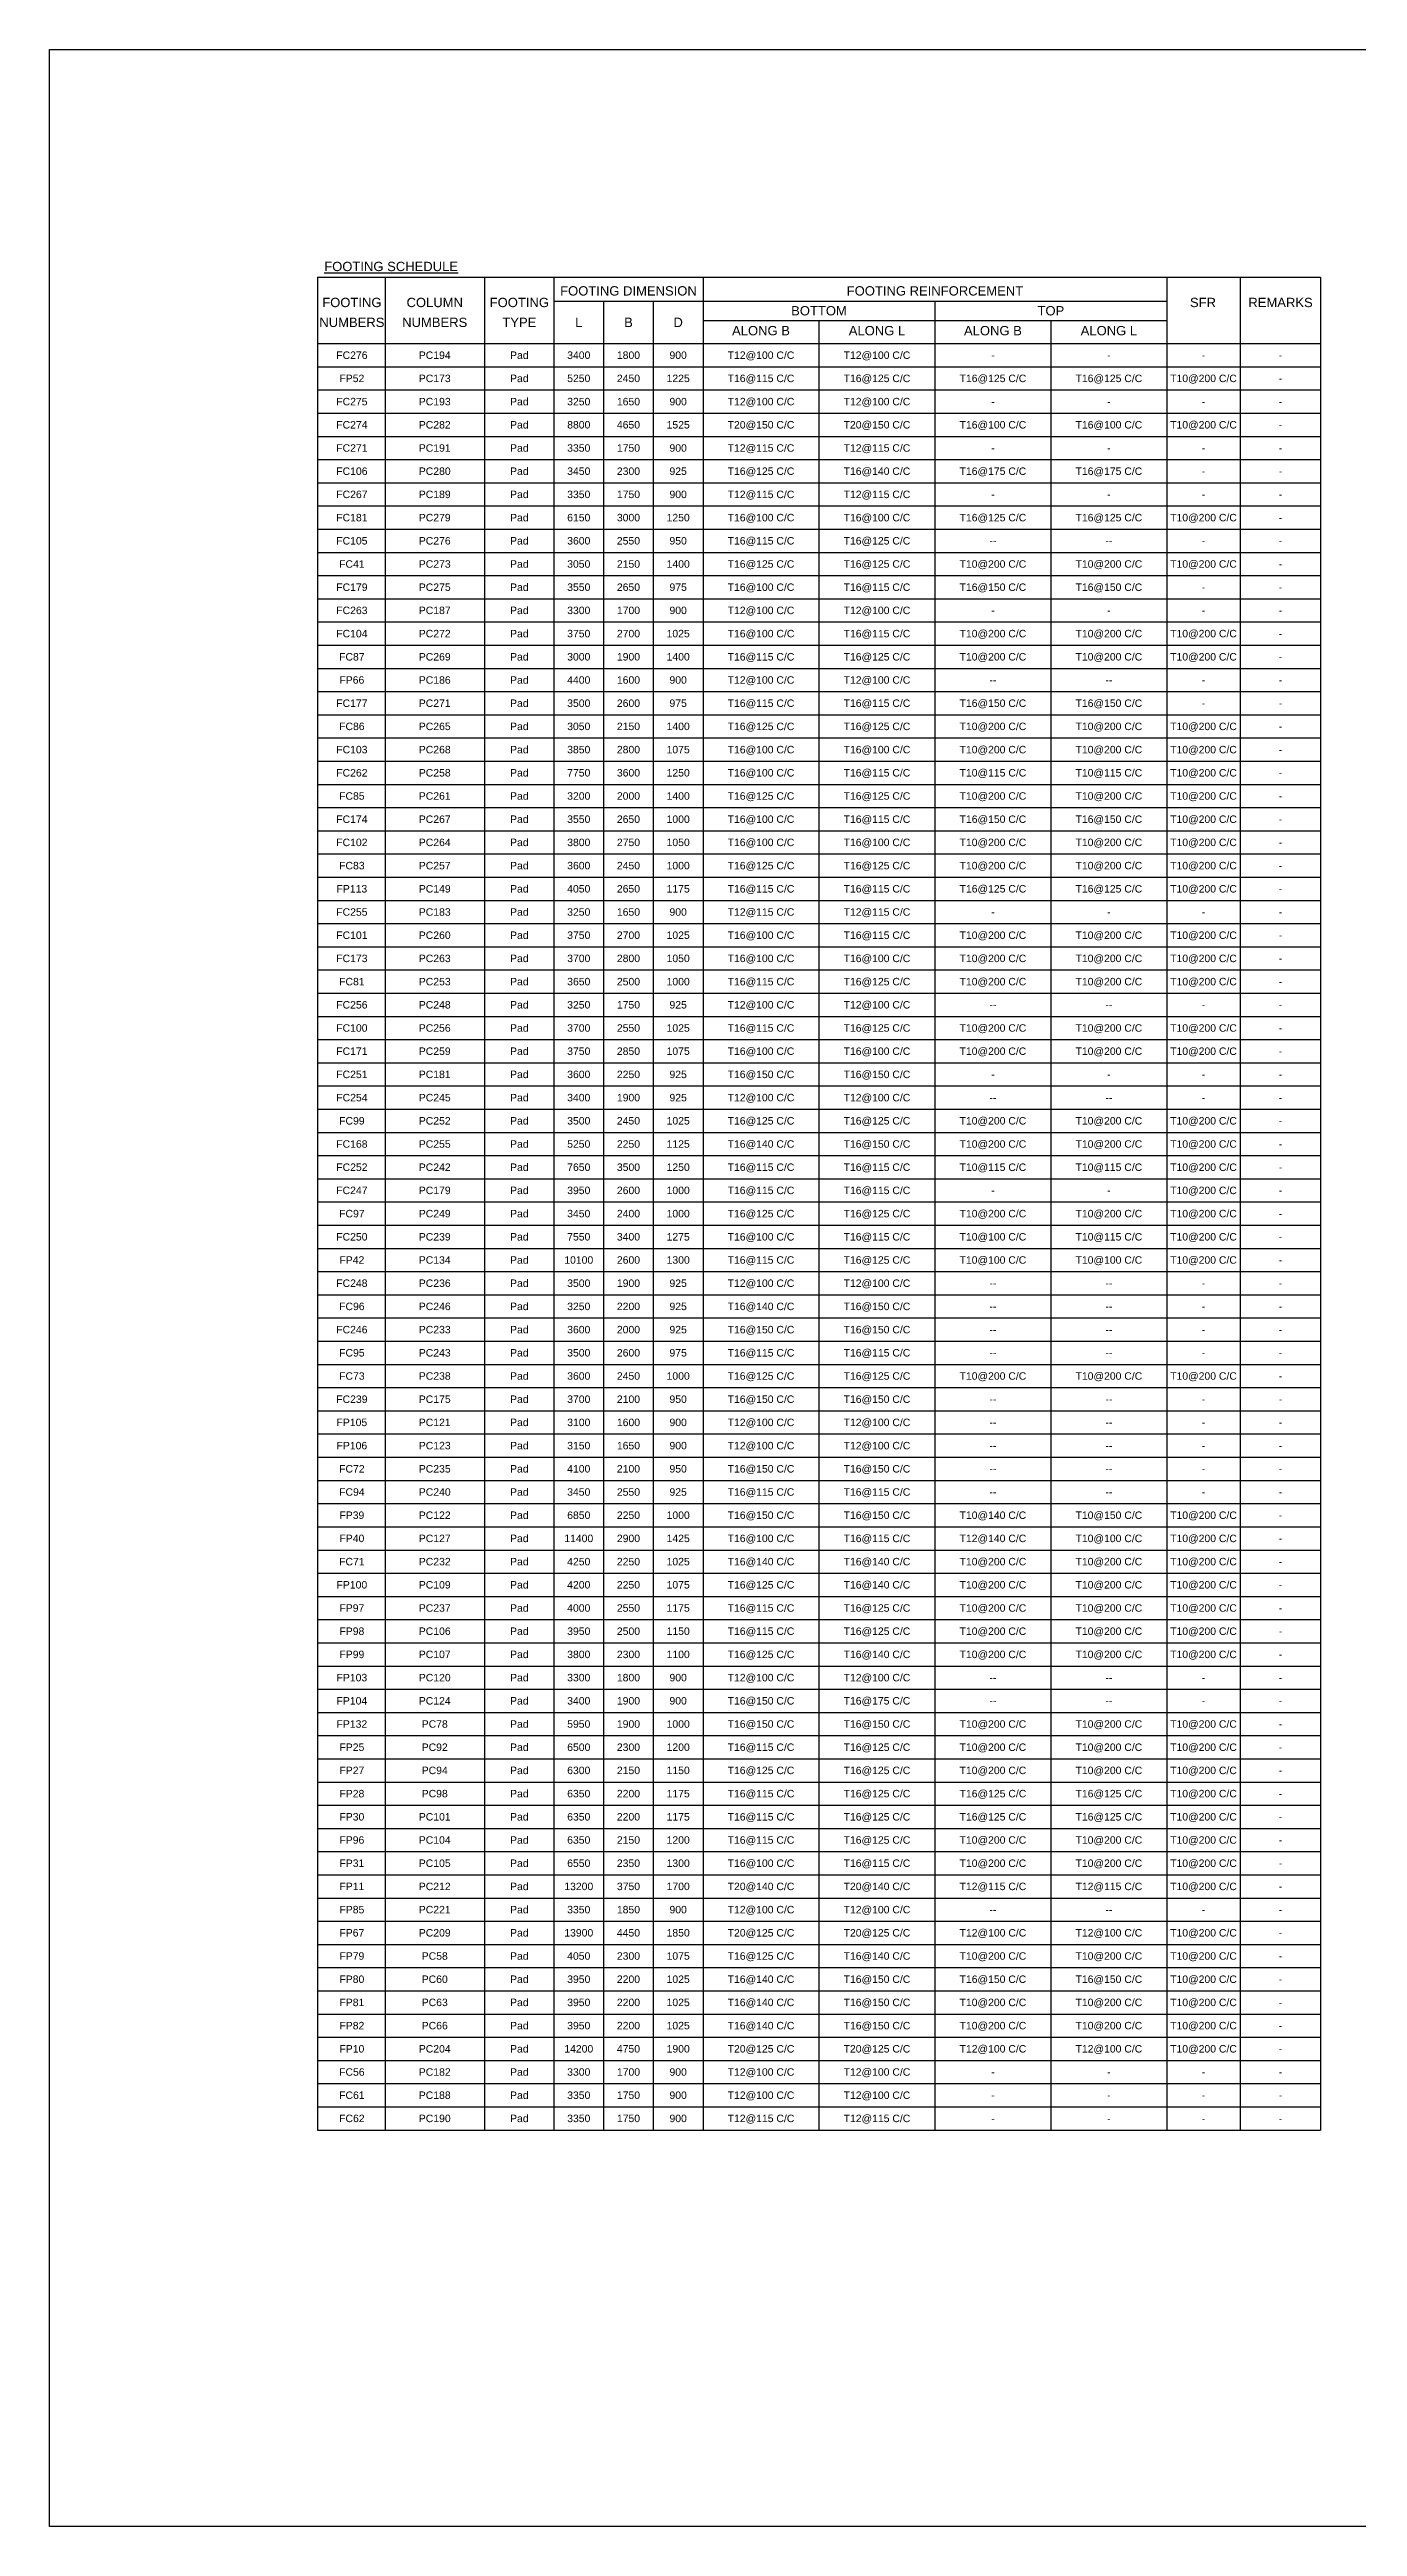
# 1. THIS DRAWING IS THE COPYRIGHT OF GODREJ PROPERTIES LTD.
# Model space of a CAD drawing. Header units: inches. Extents: x 35396 to 130080, y -44382 to 22048.
# Drawn here: x 35396 to 70486, y -44382 to 22048 of the extents above; entities that cross this region are included whole.
import ezdxf
from ezdxf.enums import TextEntityAlignment as Align

# ---------------------------------------------------------------- set-up
doc = ezdxf.new("R2010")
doc.units = ezdxf.units.IN
doc.header["$LTSCALE"] = 10
doc.header["$MEASUREMENT"] = 0
for name, color, linetype in [('S-ANNO-LEGN', 252, 'Continuous'), ('S-ANNO-TEXT', 3, 'Continuous'), ('S-ANNO-TEXTB', 4, 'Continuous'), ('Schedule Header', 4, 'Continuous')]:
    doc.layers.add(name, color=color, linetype=linetype)
doc.styles.add('GOKANI', font='arial.ttf')
doc.styles.add('GOKANI BOLD', font='ARIAL.TTF')

msp = doc.modelspace()

# ---------------------------------------------------------------- linework, layer by layer
msp.add_lwpolyline([(35395.9, 22048.4), (130080.1, 22048.4), (130080.1, -44381.5), (35395.9, -44381.5)], close=True)
at = {"layer": 'S-ANNO-LEGN'}
for p, q in [((42588.1, 15940), (69497.4, 15940)), ((42588.1, 15940), (42588.1, -33748.9)), ((44397.4, 15940), (44397.4, -33748.9)), ((47064, 15940), (47064, -33748.9)), ((48928.2, 15940), (48928.2, -33748.9)), ((48928.2, 15295.6), (65372.6, 15295.6)), ((50261.5, 15295.6), (50261.5, -33748.9)), ((51594.9, 15295.6), (51594.9, -33748.9)), ((52928.2, 15940), (52928.2, -33748.9)), ((59150.4, 15295.6), (59150.4, -33748.9)), ((65372.6, 15940), (65372.6, -33748.9)), ((65372.6, 15940), (65372.6, -33748.9)), ((67341.2, 15940), (67341.2, -33748.9)), ((69497.4, 15940), (69497.4, -33748.9)), ((52928.2, 14784.5), (65372.6, 14784.5)), ((56039.3, 14784.5), (56039.3, -33748.9)), ((62261.5, 14784.5), (62261.5, -33748.9)), ((42588.1, 14162.2), (69497.4, 14162.2)), ((42588.1, 13540), (69497.4, 13540)), ((42588.1, 12917.8), (69497.4, 12917.8)), ((42588.1, 12295.6), (69497.4, 12295.6)), ((42588.1, 11673.3), (69497.4, 11673.3)), ((42588.1, 11051.1), (69497.4, 11051.1)), ((42588.1, 10428.9), (69497.4, 10428.9)), ((42588.1, 9806.7), (69497.4, 9806.7)), ((42588.1, 9184.5), (69497.4, 9184.5)), ((42588.1, 8562.2), (69497.4, 8562.2)), ((42588.1, 7940), (69497.4, 7940)), ((42588.1, 7317.8), (69497.4, 7317.8)), ((42588.1, 6695.6), (69497.4, 6695.6)), ((42588.1, 6073.3), (69497.4, 6073.3)), ((42588.1, 5451.1), (69497.4, 5451.1)), ((42588.1, 4828.9), (69497.4, 4828.9)), ((42588.1, 4206.7), (69497.4, 4206.7)), ((42588.1, 3584.5), (69497.4, 3584.5)), ((42588.1, 2962.2), (69497.4, 2962.2)), ((42588.1, 2340), (69497.4, 2340)), ((42588.1, 1717.8), (69497.4, 1717.8)), ((42588.1, 1095.6), (69497.4, 1095.6)), ((42588.1, 473.3), (69497.4, 473.3)), ((42588.1, -148.9), (69497.4, -148.9)), ((42588.1, -771.1), (69497.4, -771.1)), ((42588.1, -1393.3), (69497.4, -1393.3)), ((42588.1, -1393.3), (69497.4, -1393.3)), ((42588.1, -2015.5), (69497.4, -2015.5)), ((42588.1, -2637.8), (69497.4, -2637.8)), ((42588.1, -3260), (69497.4, -3260)), ((42588.1, -3882.2), (69497.4, -3882.2)), ((42588.1, -4504.4), (69497.4, -4504.4)), ((42588.1, -5126.7), (69497.4, -5126.7)), ((42588.1, -5748.9), (69497.4, -5748.9)), ((42588.1, -6371.1), (69497.4, -6371.1)), ((42588.1, -6371.1), (69497.4, -6371.1)), ((42588.1, -6993.3), (69497.4, -6993.3)), ((42588.1, -6993.3), (69497.4, -6993.3)), ((42588.1, -7615.5), (69497.4, -7615.5)), ((42588.1, -8237.8), (69497.4, -8237.8)), ((42588.1, -8237.8), (69497.4, -8237.8)), ((42588.1, -8860), (69497.4, -8860)), ((42588.1, -9482.2), (69497.4, -9482.2)), ((42588.1, -9482.2), (69497.4, -9482.2)), ((42588.1, -10104.4), (69497.4, -10104.4)), ((42588.1, -10726.7), (69497.4, -10726.7)), ((42588.1, -10726.7), (69497.4, -10726.7)), ((42588.1, -11348.9), (69497.4, -11348.9)), ((42588.1, -11348.9), (69497.4, -11348.9)), ((42588.1, -11971.1), (69497.4, -11971.1)), ((42588.1, -11971.1), (69497.4, -11971.1)), ((42588.1, -12593.3), (69497.4, -12593.3)), ((42588.1, -13215.5), (69497.4, -13215.5)), ((42588.1, -13215.5), (69497.4, -13215.5)), ((42588.1, -13837.8), (69497.4, -13837.8)), ((42588.1, -14460), (69497.4, -14460)), ((42588.1, -15082.2), (69497.4, -15082.2)), ((42588.1, -15704.4), (69497.4, -15704.4)), ((42588.1, -16326.7), (69497.4, -16326.7)), ((42588.1, -16326.7), (69497.4, -16326.7)), ((42588.1, -16948.9), (69497.4, -16948.9)), ((42588.1, -16948.9), (69497.4, -16948.9)), ((42588.1, -17571.1), (69497.4, -17571.1)), ((42588.1, -18193.3), (69497.4, -18193.3)), ((42588.1, -18815.5), (69497.4, -18815.5)), ((42588.1, -19437.8), (69497.4, -19437.8)), ((42588.1, -20060), (69497.4, -20060)), ((42588.1, -20060), (69497.4, -20060)), ((42588.1, -20682.2), (69497.4, -20682.2)), ((42588.1, -21304.4), (69497.4, -21304.4)), ((42588.1, -21926.7), (69497.4, -21926.7)), ((42588.1, -22548.9), (69497.4, -22548.9)), ((42588.1, -23171.1), (69497.4, -23171.1)), ((42588.1, -23793.3), (69497.4, -23793.3)), ((42588.1, -24415.5), (69497.4, -24415.5)), ((42588.1, -25037.8), (69497.4, -25037.8)), ((42588.1, -25037.8), (69497.4, -25037.8)), ((42588.1, -25660), (69497.4, -25660)), ((42588.1, -26282.2), (69497.4, -26282.2)), ((42588.1, -26904.4), (69497.4, -26904.4)), ((42588.1, -27526.7), (69497.4, -27526.7)), ((42588.1, -28148.9), (69497.4, -28148.9)), ((42588.1, -28771.1), (69497.4, -28771.1)), ((42588.1, -29393.3), (69497.4, -29393.3)), ((42588.1, -30015.5), (69497.4, -30015.5)), ((42588.1, -30637.8), (69497.4, -30637.8)), ((42588.1, -31260), (69497.4, -31260)), ((42588.1, -31882.2), (69497.4, -31882.2)), ((42588.1, -31882.2), (69497.4, -31882.2)), ((42588.1, -32504.4), (69497.4, -32504.4)), ((42588.1, -33126.7), (69497.4, -33126.7)), ((42588.1, -33748.9), (69497.4, -33748.9))]:
    msp.add_line(p, q, dxfattribs=at)

# ---------------------------------------------------------------- texts
at = {"layer": 'S-ANNO-TEXT', "style": 'GOKANI'}
for s, p in [('FC276', (43507.7, 13851.1)), ('PC194', (45730.7, 13851.1)), ('Pad', (48000.4, 13851.1)), ('3400', (49594.9, 13851.1)), ('1800', (50928.2, 13851.1)), ('900', (52261.5, 13851.1)), ('T12@100 C/C', (54483.7, 13851.1)), ('T12@100 C/C', (57594.9, 13851.1)), ('FP52', (43507.7, 13228.9)), ('PC173', (45730.7, 13228.9)), ('Pad', (48000.4, 13228.9)), ('5250', (49594.9, 13228.9)), ('2450', (50928.2, 13228.9)), ('1225', (52261.5, 13228.9)), ('T16@115 C/C', (54483.7, 13228.9)), ('T16@125 C/C', (57594.9, 13228.9)), ('T16@125 C/C', (60706, 13228.9)), ('-', (60706, 13851.1)), ('T16@125 C/C', (63817.1, 13228.9)), ('-', (63817.1, 13851.1)), ('T10@200 C/C', (66355.2, 13228.9)), ('-', (66355.2, 13851.1)), ('-', (68422.3, 13851.1)), ('FC275', (43507.7, 12606.7)), ('PC193', (45730.7, 12606.7)), ('Pad', (48000.4, 12606.7)), ('3250', (49594.9, 12606.7)), ('1650', (50928.2, 12606.7)), ('900', (52261.5, 12606.7)), ('T12@100 C/C', (54483.7, 12606.7)), ('T12@100 C/C', (57594.9, 12606.7)), ('-', (68422.3, 13228.9)), ('FC274', (43507.7, 11984.5)), ('PC282', (45730.7, 11984.5)), ('Pad', (48000.4, 11984.5)), ('8800', (49594.9, 11984.5)), ('4650', (50928.2, 11984.5)), ('1525', (52261.5, 11984.5)), ('T20@150 C/C', (54483.7, 11984.5)), ('T20@150 C/C', (57594.9, 11984.5)), ('T16@100 C/C', (60706, 11984.5)), ('-', (60706, 12606.7)), ('T16@100 C/C', (63817.1, 11984.5)), ('-', (63817.1, 12606.7)), ('T10@200 C/C', (66355.2, 11984.5)), ('-', (66355.2, 12606.7)), ('-', (68422.3, 12606.7)), ('-', (68422.3, 11984.5)), ('FC271', (43507.7, 11362.2)), ('PC191', (45730.7, 11362.2)), ('Pad', (48000.4, 11362.2)), ('3350', (49594.9, 11362.2)), ('1750', (50928.2, 11362.2)), ('900', (52261.5, 11362.2)), ('T12@115 C/C', (54483.7, 11362.2)), ('T12@115 C/C', (57594.9, 11362.2)), ('-', (60706, 11362.2)), ('-', (63817.1, 11362.2)), ('-', (66355.2, 11362.2)), ('-', (68422.3, 11362.2)), ('FC106', (43507.7, 10740)), ('PC280', (45730.7, 10740)), ('Pad', (48000.4, 10740)), ('3450', (49594.9, 10740)), ('2300', (50928.2, 10740)), ('925', (52261.5, 10740)), ('T16@125 C/C', (54483.7, 10740)), ('T16@140 C/C', (57594.9, 10740)), ('T16@175 C/C', (60706, 10740)), ('T16@175 C/C', (63817.1, 10740)), ('-', (66355.2, 10740)), ('-', (68422.3, 10740)), ('FC267', (43507.7, 10117.8)), ('PC189', (45730.7, 10117.8)), ('Pad', (48000.4, 10117.8)), ('3350', (49594.9, 10117.8)), ('1750', (50928.2, 10117.8)), ('900', (52261.5, 10117.8)), ('T12@115 C/C', (54483.7, 10117.8)), ('T12@115 C/C', (57594.9, 10117.8)), ('-', (60706, 10117.8)), ('-', (63817.1, 10117.8)), ('-', (66355.2, 10117.8)), ('-', (68422.3, 10117.8)), ('FC181', (43507.7, 9495.6)), ('PC279', (45730.7, 9495.6)), ('Pad', (48000.4, 9495.6)), ('6150', (49594.9, 9495.6)), ('3000', (50928.2, 9495.6)), ('1250', (52261.5, 9495.6)), ('T16@100 C/C', (54483.7, 9495.6)), ('T16@100 C/C', (57594.9, 9495.6)), ('T16@125 C/C', (60706, 9495.6)), ('T16@125 C/C', (63817.1, 9495.6)), ('T10@200 C/C', (66355.2, 9495.6)), ('-', (68422.3, 9495.6)), ('FC105', (43507.7, 8873.3)), ('PC276', (45730.7, 8873.3)), ('Pad', (48000.4, 8873.3)), ('3600', (49594.9, 8873.3)), ('2550', (50928.2, 8873.3)), ('950', (52261.5, 8873.3)), ('T16@115 C/C', (54483.7, 8873.3)), ('T16@125 C/C', (57594.9, 8873.3)), ('--', (60706, 8873.3)), ('--', (63817.1, 8873.3)), ('-', (66355.2, 8873.3)), ('-', (68422.3, 8873.3)), ('FC41', (43507.7, 8251.1)), ('PC273', (45730.7, 8251.1)), ('Pad', (48000.4, 8251.1)), ('3050', (49594.9, 8251.1)), ('2150', (50928.2, 8251.1)), ('1400', (52261.5, 8251.1)), ('T16@125 C/C', (54483.7, 8251.1)), ('T16@125 C/C', (57594.9, 8251.1)), ('T10@200 C/C', (60706, 8251.1)), ('T10@200 C/C', (63817.1, 8251.1)), ('T10@200 C/C', (66355.2, 8251.1)), ('-', (68422.3, 8251.1)), ('FC179', (43507.7, 7628.9)), ('PC275', (45730.7, 7628.9)), ('Pad', (48000.4, 7628.9)), ('3550', (49594.9, 7628.9)), ('2650', (50928.2, 7628.9)), ('975', (52261.5, 7628.9)), ('T16@100 C/C', (54483.7, 7628.9)), ('T16@115 C/C', (57594.9, 7628.9)), ('T16@150 C/C', (60706, 7628.9)), ('T16@150 C/C', (63817.1, 7628.9)), ('-', (66355.2, 7628.9)), ('-', (68422.3, 7628.9)), ('FC263', (43507.7, 7006.7)), ('PC187', (45730.7, 7006.7)), ('Pad', (48000.4, 7006.7)), ('3300', (49594.9, 7006.7)), ('1700', (50928.2, 7006.7)), ('900', (52261.5, 7006.7)), ('T12@100 C/C', (54483.7, 7006.7)), ('T12@100 C/C', (57594.9, 7006.7)), ('-', (60706, 7006.7)), ('-', (63817.1, 7006.7)), ('-', (66355.2, 7006.7)), ('-', (68422.3, 7006.7)), ('FC104', (43507.7, 6384.5)), ('PC272', (45730.7, 6384.5)), ('Pad', (48000.4, 6384.5)), ('3750', (49594.9, 6384.5)), ('2700', (50928.2, 6384.5)), ('1025', (52261.5, 6384.5)), ('T16@100 C/C', (54483.7, 6384.5)), ('T16@115 C/C', (57594.9, 6384.5)), ('T10@200 C/C', (60706, 6384.5)), ('T10@200 C/C', (63817.1, 6384.5)), ('T10@200 C/C', (66355.2, 6384.5)), ('-', (68422.3, 6384.5)), ('FC87', (43507.7, 5762.2)), ('PC269', (45730.7, 5762.2)), ('Pad', (48000.4, 5762.2)), ('3000', (49594.9, 5762.2)), ('1900', (50928.2, 5762.2)), ('1400', (52261.5, 5762.2)), ('T16@115 C/C', (54483.7, 5762.2)), ('T16@125 C/C', (57594.9, 5762.2)), ('T10@200 C/C', (60706, 5762.2)), ('T10@200 C/C', (63817.1, 5762.2)), ('T10@200 C/C', (66355.2, 5762.2)), ('-', (68422.3, 5762.2)), ('FP66', (43507.7, 5140)), ('PC186', (45730.7, 5140)), ('Pad', (48000.4, 5140)), ('4400', (49594.9, 5140)), ('1600', (50928.2, 5140)), ('900', (52261.5, 5140)), ('T12@100 C/C', (54483.7, 5140)), ('T12@100 C/C', (57594.9, 5140)), ('--', (60706, 5140)), ('--', (63817.1, 5140)), ('-', (66355.2, 5140)), ('-', (68422.3, 5140)), ('FC177', (43507.7, 4517.8)), ('FC86', (43507.7, 3895.6)), ('PC271', (45730.7, 4517.8)), ('PC265', (45730.7, 3895.6)), ('Pad', (48000.4, 4517.8)), ('Pad', (48000.4, 3895.6)), ('3500', (49594.9, 4517.8)), ('3050', (49594.9, 3895.6)), ('2600', (50928.2, 4517.8)), ('2150', (50928.2, 3895.6)), ('1400', (52261.5, 3895.6)), ('975', (52261.5, 4517.8)), ('T16@115 C/C', (54483.7, 4517.8)), ('T16@125 C/C', (54483.7, 3895.6)), ('T16@115 C/C', (57594.9, 4517.8)), ('T16@125 C/C', (57594.9, 3895.6)), ('T16@150 C/C', (60706, 4517.8)), ('T10@200 C/C', (60706, 3895.6)), ('T16@150 C/C', (63817.1, 4517.8)), ('T10@200 C/C', (63817.1, 3895.6)), ('T10@200 C/C', (66355.2, 3895.6)), ('-', (66355.2, 4517.8)), ('-', (68422.3, 4517.8)), ('FC103', (43507.7, 3273.3)), ('PC268', (45730.7, 3273.3)), ('Pad', (48000.4, 3273.3)), ('3850', (49594.9, 3273.3)), ('2800', (50928.2, 3273.3)), ('1075', (52261.5, 3273.3)), ('T16@100 C/C', (54483.7, 3273.3)), ('T16@100 C/C', (57594.9, 3273.3)), ('T10@200 C/C', (60706, 3273.3)), ('T10@200 C/C', (63817.1, 3273.3)), ('T10@200 C/C', (66355.2, 3273.3)), ('-', (68422.3, 3895.6)), ('FC262', (43507.7, 2651.1)), ('PC258', (45730.7, 2651.1)), ('Pad', (48000.4, 2651.1)), ('7750', (49594.9, 2651.1)), ('3600', (50928.2, 2651.1)), ('1250', (52261.5, 2651.1)), ('T16@100 C/C', (54483.7, 2651.1)), ('T16@115 C/C', (57594.9, 2651.1)), ('T10@115 C/C', (60706, 2651.1)), ('T10@115 C/C', (63817.1, 2651.1)), ('T10@200 C/C', (66355.2, 2651.1)), ('-', (68422.3, 3273.3)), ('FC85', (43507.7, 2028.9)), ('PC261', (45730.7, 2028.9)), ('Pad', (48000.4, 2028.9)), ('3200', (49594.9, 2028.9)), ('2000', (50928.2, 2028.9)), ('1400', (52261.5, 2028.9)), ('T16@125 C/C', (54483.7, 2028.9)), ('T16@125 C/C', (57594.9, 2028.9)), ('T10@200 C/C', (60706, 2028.9)), ('T10@200 C/C', (63817.1, 2028.9)), ('T10@200 C/C', (66355.2, 2028.9)), ('-', (68422.3, 2651.1)), ('-', (68422.3, 2028.9)), ('FC174', (43507.7, 1406.7)), ('PC267', (45730.7, 1406.7)), ('Pad', (48000.4, 1406.7)), ('3550', (49594.9, 1406.7)), ('2650', (50928.2, 1406.7)), ('1000', (52261.5, 1406.7)), ('T16@100 C/C', (54483.7, 1406.7)), ('T16@115 C/C', (57594.9, 1406.7)), ('T16@150 C/C', (60706, 1406.7)), ('T16@150 C/C', (63817.1, 1406.7)), ('T10@200 C/C', (66355.2, 1406.7)), ('-', (68422.3, 1406.7)), ('FC102', (43507.7, 784.5)), ('PC264', (45730.7, 784.5)), ('Pad', (48000.4, 784.5)), ('3800', (49594.9, 784.5)), ('2750', (50928.2, 784.5)), ('1050', (52261.5, 784.5)), ('T16@100 C/C', (54483.7, 784.5)), ('T16@100 C/C', (57594.9, 784.5)), ('T10@200 C/C', (60706, 784.5)), ('T10@200 C/C', (63817.1, 784.5)), ('T10@200 C/C', (66355.2, 784.5)), ('-', (68422.3, 784.5)), ('FC83', (43507.7, 162.2)), ('PC257', (45730.7, 162.2)), ('Pad', (48000.4, 162.2)), ('3600', (49594.9, 162.2)), ('2450', (50928.2, 162.2)), ('1000', (52261.5, 162.2)), ('T16@125 C/C', (54483.7, 162.2)), ('T16@125 C/C', (57594.9, 162.2)), ('T10@200 C/C', (60706, 162.2)), ('T10@200 C/C', (63817.1, 162.2)), ('T10@200 C/C', (66355.2, 162.2)), ('-', (68422.3, 162.2)), ('FP113', (43507.7, -460)), ('PC149', (45730.7, -460)), ('Pad', (48000.4, -460)), ('4050', (49594.9, -460)), ('2650', (50928.2, -460)), ('1175', (52261.5, -460)), ('T16@115 C/C', (54483.7, -460)), ('T16@115 C/C', (57594.9, -460)), ('T16@125 C/C', (60706, -460)), ('T16@125 C/C', (63817.1, -460)), ('T10@200 C/C', (66355.2, -460)), ('-', (68422.3, -460)), ('FC255', (43507.7, -1082.2)), ('PC183', (45730.7, -1082.2)), ('Pad', (48000.4, -1082.2)), ('3250', (49594.9, -1082.2)), ('1650', (50928.2, -1082.2)), ('900', (52261.5, -1082.2)), ('T12@115 C/C', (54483.7, -1082.2)), ('T12@115 C/C', (57594.9, -1082.2)), ('-', (60706, -1082.2)), ('-', (63817.1, -1082.2)), ('-', (66355.2, -1082.2)), ('-', (68422.3, -1082.2)), ('FC101', (43507.7, -1704.4)), ('PC260', (45730.7, -1704.4)), ('Pad', (48000.4, -1704.4)), ('3750', (49594.9, -1704.4)), ('2700', (50928.2, -1704.4)), ('1025', (52261.5, -1704.4)), ('T16@100 C/C', (54483.7, -1704.4)), ('T16@115 C/C', (57594.9, -1704.4)), ('T10@200 C/C', (60706, -1704.4)), ('T10@200 C/C', (63817.1, -1704.4)), ('T10@200 C/C', (66355.2, -1704.4)), ('-', (68422.3, -1704.4)), ('FC173', (43507.7, -2326.7)), ('PC263', (45730.7, -2326.7)), ('Pad', (48000.4, -2326.7)), ('3700', (49594.9, -2326.7)), ('2800', (50928.2, -2326.7)), ('1050', (52261.5, -2326.7)), ('T16@100 C/C', (54483.7, -2326.7)), ('T16@100 C/C', (57594.9, -2326.7)), ('T10@200 C/C', (60706, -2326.7)), ('T10@200 C/C', (63817.1, -2326.7)), ('T10@200 C/C', (66355.2, -2326.7)), ('-', (68422.3, -2326.7)), ('FC81', (43507.7, -2948.9)), ('PC253', (45730.7, -2948.9)), ('Pad', (48000.4, -2948.9)), ('3650', (49594.9, -2948.9)), ('2500', (50928.2, -2948.9)), ('1000', (52261.5, -2948.9)), ('T16@115 C/C', (54483.7, -2948.9)), ('T16@125 C/C', (57594.9, -2948.9)), ('T10@200 C/C', (60706, -2948.9)), ('T10@200 C/C', (63817.1, -2948.9)), ('T10@200 C/C', (66355.2, -2948.9)), ('-', (68422.3, -2948.9)), ('FC256', (43507.7, -3571.1)), ('PC248', (45730.7, -3571.1)), ('Pad', (48000.4, -3571.1)), ('3250', (49594.9, -3571.1)), ('1750', (50928.2, -3571.1)), ('925', (52261.5, -3571.1)), ('T12@100 C/C', (54483.7, -3571.1)), ('T12@100 C/C', (57594.9, -3571.1)), ('--', (60706, -3571.1)), ('--', (63817.1, -3571.1)), ('-', (66355.2, -3571.1)), ('-', (68422.3, -3571.1)), ('FC100', (43507.7, -4193.3)), ('PC256', (45730.7, -4193.3)), ('Pad', (48000.4, -4193.3)), ('3700', (49594.9, -4193.3)), ('2550', (50928.2, -4193.3)), ('1025', (52261.5, -4193.3)), ('T16@115 C/C', (54483.7, -4193.3)), ('T16@125 C/C', (57594.9, -4193.3)), ('T10@200 C/C', (60706, -4193.3)), ('T10@200 C/C', (63817.1, -4193.3)), ('T10@200 C/C', (66355.2, -4193.3)), ('-', (68422.3, -4193.3)), ('FC171', (43507.7, -4815.5)), ('PC259', (45730.7, -4815.5)), ('Pad', (48000.4, -4815.5)), ('3750', (49594.9, -4815.5)), ('2850', (50928.2, -4815.5)), ('1075', (52261.5, -4815.5)), ('T16@100 C/C', (54483.7, -4815.5)), ('T16@100 C/C', (57594.9, -4815.5)), ('T10@200 C/C', (60706, -4815.5)), ('T10@200 C/C', (63817.1, -4815.5)), ('T10@200 C/C', (66355.2, -4815.5)), ('-', (68422.3, -4815.5)), ('FC251', (43507.7, -5437.8)), ('FC254', (43507.7, -6060)), ('PC181', (45730.7, -5437.8)), ('PC245', (45730.7, -6060)), ('Pad', (48000.4, -5437.8)), ('Pad', (48000.4, -6060)), ('3600', (49594.9, -5437.8)), ('3400', (49594.9, -6060)), ('2250', (50928.2, -5437.8)), ('1900', (50928.2, -6060)), ('925', (52261.5, -5437.8)), ('925', (52261.5, -6060)), ('T16@150 C/C', (54483.7, -5437.8)), ('T12@100 C/C', (54483.7, -6060)), ('T16@150 C/C', (57594.9, -5437.8)), ('T12@100 C/C', (57594.9, -6060)), ('-', (60706, -5437.8)), ('-', (63817.1, -5437.8)), ('-', (66355.2, -5437.8)), ('-', (68422.3, -5437.8)), ('FC99', (43507.7, -6682.2)), ('PC252', (45730.7, -6682.2)), ('Pad', (48000.4, -6682.2)), ('3500', (49594.9, -6682.2)), ('2450', (50928.2, -6682.2)), ('1025', (52261.5, -6682.2)), ('T16@125 C/C', (54483.7, -6682.2)), ('T16@125 C/C', (57594.9, -6682.2)), ('T10@200 C/C', (60706, -6682.2)), ('--', (60706, -6060)), ('T10@200 C/C', (63817.1, -6682.2)), ('--', (63817.1, -6060)), ('T10@200 C/C', (66355.2, -6682.2)), ('-', (66355.2, -6060)), ('-', (68422.3, -6060)), ('FC168', (43507.7, -7304.4)), ('PC255', (45730.7, -7304.4)), ('Pad', (48000.4, -7304.4)), ('5250', (49594.9, -7304.4)), ('2250', (50928.2, -7304.4)), ('1125', (52261.5, -7304.4)), ('T16@140 C/C', (54483.7, -7304.4)), ('T16@150 C/C', (57594.9, -7304.4)), ('T10@200 C/C', (60706, -7304.4)), ('T10@200 C/C', (63817.1, -7304.4)), ('T10@200 C/C', (66355.2, -7304.4)), ('-', (68422.3, -6682.2)), ('FC252', (43507.7, -7926.7)), ('PC242', (45730.7, -7926.7)), ('Pad', (48000.4, -7926.7)), ('7650', (49594.9, -7926.7)), ('3500', (50928.2, -7926.7)), ('1250', (52261.5, -7926.7)), ('T16@115 C/C', (54483.7, -7926.7)), ('T16@115 C/C', (57594.9, -7926.7)), ('T10@115 C/C', (60706, -7926.7)), ('T10@115 C/C', (63817.1, -7926.7)), ('T10@200 C/C', (66355.2, -7926.7)), ('-', (68422.3, -7304.4)), ('-', (68422.3, -7926.7)), ('FC247', (43507.7, -8548.9)), ('PC179', (45730.7, -8548.9)), ('Pad', (48000.4, -8548.9)), ('3950', (49594.9, -8548.9)), ('2600', (50928.2, -8548.9)), ('1000', (52261.5, -8548.9)), ('T16@115 C/C', (54483.7, -8548.9)), ('T16@115 C/C', (57594.9, -8548.9)), ('-', (60706, -8548.9)), ('-', (63817.1, -8548.9)), ('T10@200 C/C', (66355.2, -8548.9)), ('-', (68422.3, -8548.9)), ('FC97', (43507.7, -9171.1)), ('PC249', (45730.7, -9171.1)), ('Pad', (48000.4, -9171.1)), ('3450', (49594.9, -9171.1)), ('2400', (50928.2, -9171.1)), ('1000', (52261.5, -9171.1)), ('T16@125 C/C', (54483.7, -9171.1)), ('T16@125 C/C', (57594.9, -9171.1)), ('T10@200 C/C', (60706, -9171.1)), ('T10@200 C/C', (63817.1, -9171.1)), ('T10@200 C/C', (66355.2, -9171.1)), ('-', (68422.3, -9171.1)), ('FC250', (43507.7, -9793.3)), ('PC239', (45730.7, -9793.3)), ('Pad', (48000.4, -9793.3)), ('7550', (49594.9, -9793.3)), ('3400', (50928.2, -9793.3)), ('1275', (52261.5, -9793.3)), ('T16@100 C/C', (54483.7, -9793.3)), ('T16@115 C/C', (57594.9, -9793.3)), ('T10@100 C/C', (60706, -9793.3)), ('T10@115 C/C', (63817.1, -9793.3)), ('T10@200 C/C', (66355.2, -9793.3)), ('-', (68422.3, -9793.3)), ('FP42', (43507.7, -10415.5)), ('PC134', (45730.7, -10415.5)), ('Pad', (48000.4, -10415.5)), ('10100', (49594.9, -10415.5)), ('2600', (50928.2, -10415.5)), ('1300', (52261.5, -10415.5)), ('T16@115 C/C', (54483.7, -10415.5)), ('T16@125 C/C', (57594.9, -10415.5)), ('T10@100 C/C', (60706, -10415.5)), ('T10@100 C/C', (63817.1, -10415.5)), ('T10@200 C/C', (66355.2, -10415.5)), ('-', (68422.3, -10415.5)), ('FC248', (43507.7, -11037.8)), ('PC236', (45730.7, -11037.8)), ('Pad', (48000.4, -11037.8)), ('3500', (49594.9, -11037.8)), ('1900', (50928.2, -11037.8)), ('925', (52261.5, -11037.8)), ('T12@100 C/C', (54483.7, -11037.8)), ('T12@100 C/C', (57594.9, -11037.8)), ('--', (60706, -11037.8)), ('--', (63817.1, -11037.8)), ('-', (66355.2, -11037.8)), ('-', (68422.3, -11037.8)), ('FC96', (43507.7, -11660)), ('PC246', (45730.7, -11660)), ('Pad', (48000.4, -11660)), ('3250', (49594.9, -11660)), ('2200', (50928.2, -11660)), ('925', (52261.5, -11660)), ('T16@140 C/C', (54483.7, -11660)), ('T16@150 C/C', (57594.9, -11660)), ('--', (60706, -11660)), ('--', (63817.1, -11660)), ('-', (66355.2, -11660)), ('-', (68422.3, -11660)), ('FC246', (43507.7, -12282.2)), ('PC233', (45730.7, -12282.2)), ('Pad', (48000.4, -12282.2)), ('3600', (49594.9, -12282.2)), ('2000', (50928.2, -12282.2)), ('925', (52261.5, -12282.2)), ('T16@150 C/C', (54483.7, -12282.2)), ('T16@150 C/C', (57594.9, -12282.2)), ('--', (60706, -12282.2)), ('--', (63817.1, -12282.2)), ('-', (66355.2, -12282.2)), ('-', (68422.3, -12282.2)), ('FC95', (43507.7, -12904.4)), ('PC243', (45730.7, -12904.4)), ('Pad', (48000.4, -12904.4)), ('3500', (49594.9, -12904.4)), ('2600', (50928.2, -12904.4)), ('975', (52261.5, -12904.4)), ('T16@115 C/C', (54483.7, -12904.4)), ('T16@115 C/C', (57594.9, -12904.4)), ('--', (60706, -12904.4)), ('--', (63817.1, -12904.4)), ('-', (66355.2, -12904.4)), ('-', (68422.3, -12904.4)), ('FC73', (43507.7, -13526.7)), ('PC238', (45730.7, -13526.7)), ('Pad', (48000.4, -13526.7)), ('3600', (49594.9, -13526.7)), ('2450', (50928.2, -13526.7)), ('1000', (52261.5, -13526.7)), ('T16@125 C/C', (54483.7, -13526.7)), ('T16@125 C/C', (57594.9, -13526.7)), ('T10@200 C/C', (60706, -13526.7)), ('T10@200 C/C', (63817.1, -13526.7)), ('T10@200 C/C', (66355.2, -13526.7)), ('-', (68422.3, -13526.7)), ('FC239', (43507.7, -14148.9)), ('PC175', (45730.7, -14148.9)), ('Pad', (48000.4, -14148.9)), ('3700', (49594.9, -14148.9)), ('2100', (50928.2, -14148.9)), ('950', (52261.5, -14148.9)), ('T16@150 C/C', (54483.7, -14148.9)), ('T16@150 C/C', (57594.9, -14148.9)), ('--', (60706, -14148.9)), ('--', (63817.1, -14148.9)), ('-', (66355.2, -14148.9)), ('-', (68422.3, -14148.9)), ('FP105', (43507.7, -14771.1)), ('PC121', (45730.7, -14771.1)), ('Pad', (48000.4, -14771.1)), ('3100', (49594.9, -14771.1)), ('1600', (50928.2, -14771.1)), ('900', (52261.5, -14771.1)), ('T12@100 C/C', (54483.7, -14771.1)), ('T12@100 C/C', (57594.9, -14771.1)), ('--', (60706, -14771.1)), ('--', (63817.1, -14771.1)), ('-', (66355.2, -14771.1)), ('-', (68422.3, -14771.1)), ('FP106', (43507.7, -15393.3)), ('FC72', (43507.7, -16015.5)), ('PC123', (45730.7, -15393.3)), ('PC235', (45730.7, -16015.5)), ('Pad', (48000.4, -15393.3)), ('Pad', (48000.4, -16015.5)), ('4100', (49594.9, -16015.5)), ('3150', (49594.9, -15393.3)), ('2100', (50928.2, -16015.5)), ('1650', (50928.2, -15393.3)), ('900', (52261.5, -15393.3)), ('950', (52261.5, -16015.5)), ('T12@100 C/C', (54483.7, -15393.3)), ('T16@150 C/C', (54483.7, -16015.5)), ('T12@100 C/C', (57594.9, -15393.3)), ('T16@150 C/C', (57594.9, -16015.5)), ('--', (60706, -15393.3)), ('--', (63817.1, -15393.3)), ('-', (66355.2, -15393.3)), ('-', (68422.3, -15393.3)), ('FC94', (43507.7, -16637.8)), ('PC240', (45730.7, -16637.8)), ('Pad', (48000.4, -16637.8)), ('3450', (49594.9, -16637.8)), ('2550', (50928.2, -16637.8)), ('925', (52261.5, -16637.8)), ('T16@115 C/C', (54483.7, -16637.8)), ('T16@115 C/C', (57594.9, -16637.8)), ('--', (60706, -16015.5)), ('--', (63817.1, -16015.5)), ('-', (66355.2, -16015.5)), ('-', (68422.3, -16015.5)), ('FP39', (43507.7, -17260)), ('PC122', (45730.7, -17260)), ('Pad', (48000.4, -17260)), ('6850', (49594.9, -17260)), ('2250', (50928.2, -17260)), ('1000', (52261.5, -17260)), ('T16@150 C/C', (54483.7, -17260)), ('T16@150 C/C', (57594.9, -17260)), ('T10@140 C/C', (60706, -17260)), ('--', (60706, -16637.8)), ('T10@150 C/C', (63817.1, -17260)), ('--', (63817.1, -16637.8)), ('T10@200 C/C', (66355.2, -17260)), ('-', (66355.2, -16637.8)), ('-', (68422.3, -16637.8)), ('-', (68422.3, -17260)), ('FP40', (43507.7, -17882.2)), ('PC127', (45730.7, -17882.2)), ('Pad', (48000.4, -17882.2)), ('11400', (49594.9, -17882.2)), ('2900', (50928.2, -17882.2)), ('1425', (52261.5, -17882.2)), ('T16@100 C/C', (54483.7, -17882.2)), ('T16@115 C/C', (57594.9, -17882.2)), ('T12@140 C/C', (60706, -17882.2)), ('T10@100 C/C', (63817.1, -17882.2)), ('T10@200 C/C', (66355.2, -17882.2)), ('-', (68422.3, -17882.2)), ('FC71', (43507.7, -18504.4)), ('PC232', (45730.7, -18504.4)), ('Pad', (48000.4, -18504.4)), ('4250', (49594.9, -18504.4)), ('2250', (50928.2, -18504.4)), ('1025', (52261.5, -18504.4)), ('T16@140 C/C', (54483.7, -18504.4)), ('T16@140 C/C', (57594.9, -18504.4)), ('T10@200 C/C', (60706, -18504.4)), ('T10@200 C/C', (63817.1, -18504.4)), ('T10@200 C/C', (66355.2, -18504.4)), ('-', (68422.3, -18504.4)), ('FP100', (43507.7, -19126.7)), ('PC109', (45730.7, -19126.7)), ('Pad', (48000.4, -19126.7)), ('4200', (49594.9, -19126.7)), ('2250', (50928.2, -19126.7)), ('1075', (52261.5, -19126.7)), ('T16@125 C/C', (54483.7, -19126.7)), ('T16@140 C/C', (57594.9, -19126.7)), ('T10@200 C/C', (60706, -19126.7)), ('T10@200 C/C', (63817.1, -19126.7)), ('T10@200 C/C', (66355.2, -19126.7)), ('-', (68422.3, -19126.7)), ('FP97', (43507.7, -19748.9)), ('PC237', (45730.7, -19748.9)), ('Pad', (48000.4, -19748.9)), ('4000', (49594.9, -19748.9)), ('2550', (50928.2, -19748.9)), ('1175', (52261.5, -19748.9)), ('T16@115 C/C', (54483.7, -19748.9)), ('T16@125 C/C', (57594.9, -19748.9)), ('T10@200 C/C', (60706, -19748.9)), ('T10@200 C/C', (63817.1, -19748.9)), ('T10@200 C/C', (66355.2, -19748.9)), ('-', (68422.3, -19748.9)), ('FP98', (43507.7, -20371.1)), ('PC106', (45730.7, -20371.1)), ('Pad', (48000.4, -20371.1)), ('3950', (49594.9, -20371.1)), ('2500', (50928.2, -20371.1)), ('1150', (52261.5, -20371.1)), ('T16@115 C/C', (54483.7, -20371.1)), ('T16@125 C/C', (57594.9, -20371.1)), ('T10@200 C/C', (60706, -20371.1)), ('T10@200 C/C', (63817.1, -20371.1)), ('T10@200 C/C', (66355.2, -20371.1)), ('-', (68422.3, -20371.1)), ('FP99', (43507.7, -20993.3)), ('PC107', (45730.7, -20993.3)), ('Pad', (48000.4, -20993.3)), ('3800', (49594.9, -20993.3)), ('2300', (50928.2, -20993.3)), ('1100', (52261.5, -20993.3)), ('T16@125 C/C', (54483.7, -20993.3)), ('T16@140 C/C', (57594.9, -20993.3)), ('T10@200 C/C', (60706, -20993.3)), ('T10@200 C/C', (63817.1, -20993.3)), ('T10@200 C/C', (66355.2, -20993.3)), ('-', (68422.3, -20993.3)), ('FP103', (43507.7, -21615.5)), ('PC120', (45730.7, -21615.5)), ('Pad', (48000.4, -21615.5)), ('3300', (49594.9, -21615.5)), ('1800', (50928.2, -21615.5)), ('900', (52261.5, -21615.5)), ('T12@100 C/C', (54483.7, -21615.5)), ('T12@100 C/C', (57594.9, -21615.5)), ('--', (60706, -21615.5)), ('--', (63817.1, -21615.5)), ('-', (66355.2, -21615.5)), ('-', (68422.3, -21615.5)), ('FP104', (43507.7, -22237.8)), ('PC124', (45730.7, -22237.8)), ('Pad', (48000.4, -22237.8)), ('3400', (49594.9, -22237.8)), ('1900', (50928.2, -22237.8)), ('900', (52261.5, -22237.8)), ('T16@150 C/C', (54483.7, -22237.8)), ('T16@175 C/C', (57594.9, -22237.8)), ('--', (60706, -22237.8)), ('--', (63817.1, -22237.8)), ('-', (66355.2, -22237.8)), ('-', (68422.3, -22237.8)), ('FP132', (43507.7, -22860)), ('PC78', (45730.7, -22860)), ('Pad', (48000.4, -22860)), ('5950', (49594.9, -22860)), ('1900', (50928.2, -22860)), ('1000', (52261.5, -22860)), ('T16@150 C/C', (54483.7, -22860)), ('T16@150 C/C', (57594.9, -22860)), ('T10@200 C/C', (60706, -22860)), ('T10@200 C/C', (63817.1, -22860)), ('T10@200 C/C', (66355.2, -22860)), ('-', (68422.3, -22860)), ('FP25', (43507.7, -23482.2)), ('PC92', (45730.7, -23482.2)), ('Pad', (48000.4, -23482.2)), ('6500', (49594.9, -23482.2)), ('2300', (50928.2, -23482.2)), ('1200', (52261.5, -23482.2)), ('T16@115 C/C', (54483.7, -23482.2)), ('T16@125 C/C', (57594.9, -23482.2)), ('T10@200 C/C', (60706, -23482.2)), ('T10@200 C/C', (63817.1, -23482.2)), ('T10@200 C/C', (66355.2, -23482.2)), ('-', (68422.3, -23482.2)), ('FP27', (43507.7, -24104.4)), ('PC94', (45730.7, -24104.4)), ('Pad', (48000.4, -24104.4)), ('6300', (49594.9, -24104.4)), ('2150', (50928.2, -24104.4)), ('1150', (52261.5, -24104.4)), ('T16@125 C/C', (54483.7, -24104.4)), ('T16@125 C/C', (57594.9, -24104.4)), ('T10@200 C/C', (60706, -24104.4)), ('T10@200 C/C', (63817.1, -24104.4)), ('T10@200 C/C', (66355.2, -24104.4)), ('-', (68422.3, -24104.4)), ('FP28', (43507.7, -24726.7)), ('PC98', (45730.7, -24726.7)), ('Pad', (48000.4, -24726.7)), ('Pad', (48000.4, -25348.9)), ('6350', (49594.9, -24726.7)), ('2200', (50928.2, -24726.7)), ('1175', (52261.5, -24726.7)), ('T16@115 C/C', (54483.7, -24726.7)), ('T16@115 C/C', (54483.7, -25348.9)), ('T16@125 C/C', (57594.9, -24726.7)), ('T16@125 C/C', (57594.9, -25348.9)), ('T16@125 C/C', (60706, -24726.7)), ('T16@125 C/C', (60706, -25348.9)), ('T16@125 C/C', (63817.1, -24726.7)), ('T16@125 C/C', (63817.1, -25348.9)), ('T10@200 C/C', (66355.2, -24726.7)), ('T10@200 C/C', (66355.2, -25348.9)), ('-', (68422.3, -24726.7)), ('FP30', (43507.7, -25348.9)), ('FP96', (43507.7, -25971.1)), ('PC101', (45730.7, -25348.9)), ('PC104', (45730.7, -25971.1)), ('Pad', (48000.4, -25971.1)), ('6350', (49594.9, -25348.9)), ('6350', (49594.9, -25971.1)), ('2200', (50928.2, -25348.9)), ('2150', (50928.2, -25971.1)), ('1175', (52261.5, -25348.9)), ('1200', (52261.5, -25971.1)), ('T16@115 C/C', (54483.7, -25971.1)), ('T16@125 C/C', (57594.9, -25971.1)), ('T10@200 C/C', (60706, -25971.1)), ('T10@200 C/C', (63817.1, -25971.1)), ('T10@200 C/C', (66355.2, -25971.1)), ('-', (68422.3, -25348.9)), ('FP31', (43507.7, -26593.3)), ('PC105', (45730.7, -26593.3)), ('Pad', (48000.4, -26593.3)), ('6550', (49594.9, -26593.3)), ('2350', (50928.2, -26593.3)), ('1300', (52261.5, -26593.3)), ('T16@100 C/C', (54483.7, -26593.3)), ('T16@115 C/C', (57594.9, -26593.3)), ('T10@200 C/C', (60706, -26593.3)), ('T10@200 C/C', (63817.1, -26593.3)), ('T10@200 C/C', (66355.2, -26593.3)), ('-', (68422.3, -25971.1)), ('FP11', (43507.7, -27215.5)), ('PC212', (45730.7, -27215.5)), ('Pad', (48000.4, -27215.5)), ('13200', (49594.9, -27215.5)), ('3750', (50928.2, -27215.5)), ('1700', (52261.5, -27215.5)), ('T20@140 C/C', (54483.7, -27215.5)), ('T20@140 C/C', (57594.9, -27215.5)), ('T12@115 C/C', (60706, -27215.5)), ('T12@115 C/C', (63817.1, -27215.5)), ('T10@200 C/C', (66355.2, -27215.5)), ('-', (68422.3, -26593.3)), ('-', (68422.3, -27215.5)), ('FP85', (43507.7, -27837.8)), ('PC221', (45730.7, -27837.8)), ('Pad', (48000.4, -27837.8)), ('3350', (49594.9, -27837.8)), ('1850', (50928.2, -27837.8)), ('900', (52261.5, -27837.8)), ('T12@100 C/C', (54483.7, -27837.8)), ('T12@100 C/C', (57594.9, -27837.8)), ('--', (60706, -27837.8)), ('--', (63817.1, -27837.8)), ('-', (66355.2, -27837.8)), ('-', (68422.3, -27837.8)), ('FP67', (43507.7, -28460)), ('PC209', (45730.7, -28460)), ('Pad', (48000.4, -28460)), ('13900', (49594.9, -28460)), ('4450', (50928.2, -28460)), ('1850', (52261.5, -28460)), ('T20@125 C/C', (54483.7, -28460)), ('T20@125 C/C', (57594.9, -28460)), ('T12@100 C/C', (60706, -28460)), ('T12@100 C/C', (63817.1, -28460)), ('T10@200 C/C', (66355.2, -28460)), ('-', (68422.3, -28460)), ('FP79', (43507.7, -29082.2)), ('PC58', (45730.7, -29082.2)), ('Pad', (48000.4, -29082.2)), ('4050', (49594.9, -29082.2)), ('2300', (50928.2, -29082.2)), ('1075', (52261.5, -29082.2)), ('T16@125 C/C', (54483.7, -29082.2)), ('T16@140 C/C', (57594.9, -29082.2)), ('T10@200 C/C', (60706, -29082.2)), ('T10@200 C/C', (63817.1, -29082.2)), ('T10@200 C/C', (66355.2, -29082.2)), ('-', (68422.3, -29082.2)), ('FP80', (43507.7, -29704.4)), ('PC60', (45730.7, -29704.4)), ('Pad', (48000.4, -29704.4)), ('3950', (49594.9, -29704.4)), ('2200', (50928.2, -29704.4)), ('1025', (52261.5, -29704.4)), ('T16@140 C/C', (54483.7, -29704.4)), ('T16@150 C/C', (57594.9, -29704.4)), ('T16@150 C/C', (60706, -29704.4)), ('T16@150 C/C', (63817.1, -29704.4)), ('T10@200 C/C', (66355.2, -29704.4)), ('-', (68422.3, -29704.4)), ('FP81', (43507.7, -30326.7)), ('PC63', (45730.7, -30326.7)), ('Pad', (48000.4, -30326.7)), ('3950', (49594.9, -30326.7)), ('2200', (50928.2, -30326.7)), ('1025', (52261.5, -30326.7)), ('T16@140 C/C', (54483.7, -30326.7)), ('T16@150 C/C', (57594.9, -30326.7)), ('T10@200 C/C', (60706, -30326.7)), ('T10@200 C/C', (63817.1, -30326.7)), ('T10@200 C/C', (66355.2, -30326.7)), ('-', (68422.3, -30326.7)), ('FP82', (43507.7, -30948.9)), ('PC66', (45730.7, -30948.9)), ('Pad', (48000.4, -30948.9)), ('3950', (49594.9, -30948.9)), ('2200', (50928.2, -30948.9)), ('1025', (52261.5, -30948.9)), ('T16@140 C/C', (54483.7, -30948.9)), ('T16@150 C/C', (57594.9, -30948.9)), ('T10@200 C/C', (60706, -30948.9)), ('T10@200 C/C', (63817.1, -30948.9)), ('T10@200 C/C', (66355.2, -30948.9)), ('-', (68422.3, -30948.9)), ('FP10', (43507.7, -31571.1)), ('PC204', (45730.7, -31571.1)), ('Pad', (48000.4, -31571.1)), ('14200', (49594.9, -31571.1)), ('4750', (50928.2, -31571.1)), ('1900', (52261.5, -31571.1)), ('T20@125 C/C', (54483.7, -31571.1)), ('T20@125 C/C', (57594.9, -31571.1)), ('T12@100 C/C', (60706, -31571.1)), ('T12@100 C/C', (63817.1, -31571.1)), ('T10@200 C/C', (66355.2, -31571.1)), ('-', (68422.3, -31571.1)), ('FC56', (43507.7, -32193.3)), ('PC182', (45730.7, -32193.3)), ('Pad', (48000.4, -32193.3)), ('3300', (49594.9, -32193.3)), ('1700', (50928.2, -32193.3)), ('900', (52261.5, -32193.3)), ('T12@100 C/C', (54483.7, -32193.3)), ('T12@100 C/C', (57594.9, -32193.3)), ('-', (60706, -32193.3)), ('-', (63817.1, -32193.3)), ('-', (66355.2, -32193.3)), ('-', (68422.3, -32193.3)), ('FC61', (43507.7, -32815.5)), ('PC188', (45730.7, -32815.5)), ('Pad', (48000.4, -32815.5)), ('3350', (49594.9, -32815.5)), ('1750', (50928.2, -32815.5)), ('900', (52261.5, -32815.5)), ('T12@100 C/C', (54483.7, -32815.5)), ('T12@100 C/C', (57594.9, -32815.5)), ('-', (60706, -32815.5)), ('-', (63817.1, -32815.5)), ('-', (66355.2, -32815.5)), ('-', (68422.3, -32815.5)), ('FC62', (43507.7, -33437.8)), ('PC190', (45730.7, -33437.8)), ('Pad', (48000.4, -33437.8)), ('3350', (49594.9, -33437.8)), ('1750', (50928.2, -33437.8)), ('900', (52261.5, -33437.8)), ('T12@115 C/C', (54483.7, -33437.8)), ('T12@115 C/C', (57594.9, -33437.8)), ('-', (60706, -33437.8)), ('-', (63817.1, -33437.8)), ('-', (66355.2, -33437.8)), ('-', (68422.3, -33437.8))]:
    msp.add_text(s, height=200, dxfattribs=at).set_placement(p, align=Align.MIDDLE_CENTER)
at = {"layer": 'S-ANNO-TEXTB', "style": 'GOKANI BOLD'}
msp.add_text('%%UFOOTING SCHEDULE', height=250, dxfattribs=at).set_placement((42765.9, 16106))
at = {"layer": 'Schedule Header', "style": 'GOKANI BOLD'}
for s, p in [('FOOTING', (43507.7, 15140)), ('COLUMN', (45730.7, 15140)), ('FOOTING', (48000.4, 15140)), ('FOOTING DIMENSION', (50928.2, 15451.1)), ('FOOTING REINFORCEMENT', (59150.4, 15451.1)), ('SFR', (66341.2, 15140)), ('REMARKS', (68422.3, 15140)), ('NUMBERS', (43507.7, 14606.7)), ('NUMBERS', (45730.7, 14606.7)), ('TYPE', (48000.4, 14606.7)), ('L', (49594.9, 14606.7)), ('B', (50928.2, 14606.7)), ('D', (52261.5, 14606.7)), ('ALONG B', (54483.7, 14384.5)), ('BOTTOM', (56039.3, 14917.8)), ('ALONG L', (57594.9, 14384.5)), ('ALONG B', (60706, 14384.5)), ('TOP', (62261.5, 14917.8)), ('ALONG L', (63817.1, 14384.5))]:
    msp.add_text(s, height=250, dxfattribs=at).set_placement(p, align=Align.CENTER)

doc.saveas('drawing.dxf')
